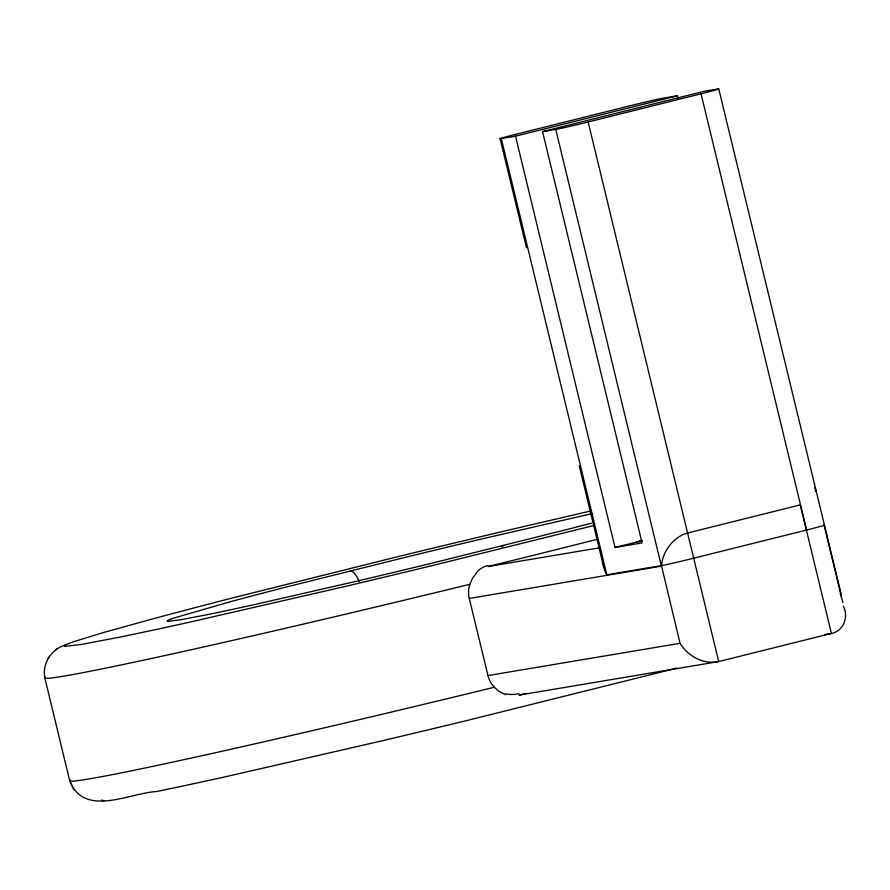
<?xml version="1.0" encoding="UTF-8"?>
<svg xmlns="http://www.w3.org/2000/svg" width="890" height="890" viewBox="0 0 890 890"><rect width="100%" height="100%" fill="white"/><g stroke="black" fill="none" stroke-linecap="round" stroke-linejoin="round"><path stroke-width="1.33" d="M603.164 561.49L603.153 562.536A49.729 34.287 3.7 0 0 606.735 574.806L661.281 565.639L555.749 129.417L542.566 131.631L642.057 542.911L615.023 547.461L515.521 136.17L501.304 138.562L606.846 574.784M843.297 606.123C848.96 616.492 843.598 631.299 831.405 633.446L718.697 661.57C703.678 664.852 687.748 656.153 680.071 643.303L661.448 565.617A26.455 0.601 -13.6 0 0 693.688 558.208L806.596 530.028A26.455 0.601 -13.6 0 0 823.706 525.156M65.549 644.95C51.664 648.888 42.019 663.384 44.789 677.735L69.665 780.586C83.905 817.899 129.006 793.168 156.573 791.499A380.775 8.644 -13.6 0 0 225.315 776.803L381.053 741.058A378.205 8.577 -13.6 0 0 468.852 720.043L667.511 670.459A378.205 8.577 -13.6 0 0 676.634 668.101M55.447 650.156L56.548 649.021M48.116 657.999L49.25 656.831M476.606 572.904L472.568 578.133L469.82 584.307A396.907 9 -13.6 0 1 45.501 677.112M230.354 601.718L173.706 618.094A271.995 6.174 -13.6 0 0 167.81 621.331L179.591 619.963L206.413 614.845A271.984 6.174 -13.6 0 0 255.508 604.355L354.509 581.704A269.781 6.119 -13.6 0 0 429.458 563.804L571.369 528.382A269.781 6.119 -13.6 0 0 591.338 523.187M593.775 525.534L431.528 565.773A378.205 8.577 -13.6 0 1 343.729 586.788L187.99 622.544A380.775 8.644 -13.6 0 1 119.249 637.229L81.702 644.393L65.204 646.307A380.786 8.644 -13.6 0 1 73.47 641.768L103.251 632.579L152.768 618.861A380.564 8.633 -13.6 0 1 233.225 597.757L399.421 556.272A380.564 8.633 -13.6 0 1 504.897 530.963L590.37 511.049M515.521 136.17L677.335 95.786L677.991 98.478M542.566 131.631L704.379 91.247L717.562 89.033A26.455 0.601 -13.6 0 1 701.053 93.795L588.156 121.975A26.455 0.601 -13.6 0 1 555.749 129.417M615.023 547.461L636.105 542.199A26.455 25.198 80.5 0 1 639.421 541.109L642.102 540.441M591.906 513.675L483.615 538.528A271.851 6.163 -13.6 0 0 410.457 556.061L287.815 586.644A271.828 6.163 -13.6 0 0 230.354 601.718M677.335 95.786L663.117 98.167A26.455 0.601 -13.6 0 0 630.71 105.61L517.813 133.789A26.455 0.601 -13.6 0 0 501.304 138.562M599.571 547.795L488.054 566.529A376.615 8.544 -13.6 0 0 545.815 552.223A376.615 8.544 -13.6 0 0 597.424 539.24M639.421 541.109L642.124 540.653M636.105 542.199L641.512 541.287M661.404 566.162L469.297 598.436L487.954 675.566A26.01 25.91 -88.5 0 0 494.273 687.269L499.568 691.741L505.609 694.678M487.954 675.566L680.071 643.303M824.563 634.592L831.405 633.446L800.299 504.886L687.592 533.01C677.068 535.802 668.813 544.38 664.452 554.114A50.619 33.275 -30.2 0 0 661.481 565.606M104.108 800.622L102.517 800.577A380.786 8.644 -13.6 0 1 101.905 799.876M814.684 487.909L816.308 491.369A396.907 9 -13.6 0 0 815.151 490.868M69.876 780.986L73.959 789.875M718.775 88.967L841.184 594.209L841.261 596.99M842.875 602.764L824.084 525.256M701.053 93.795L806.596 530.028M588.156 121.975L718.697 661.57L519.026 695.112A376.214 8.533 -13.6 0 0 526.357 693.31M500.091 138.629L526.48 247.676M579.245 465.793L603.609 566.696M501.904 546.883A26.455 8.043 76 0 1 503.851 545.526M350.171 570.89A26.466 7.487 76 0 1 359.193 581.526M494.284 687.258A396.907 9 -13.6 0 1 70.388 779.952M840.027 593.719A396.907 9 -13.6 0 1 841.184 594.209M469.253 598.436A26.032 25.932 -88.5 0 1 469.809 584.296M518.748 693.61A24.709 21.182 -28.5 0 1 505.987 693.799M476.373 572.693A24.942 23.919 59.7 0 1 487.72 565.439"/></g></svg>
